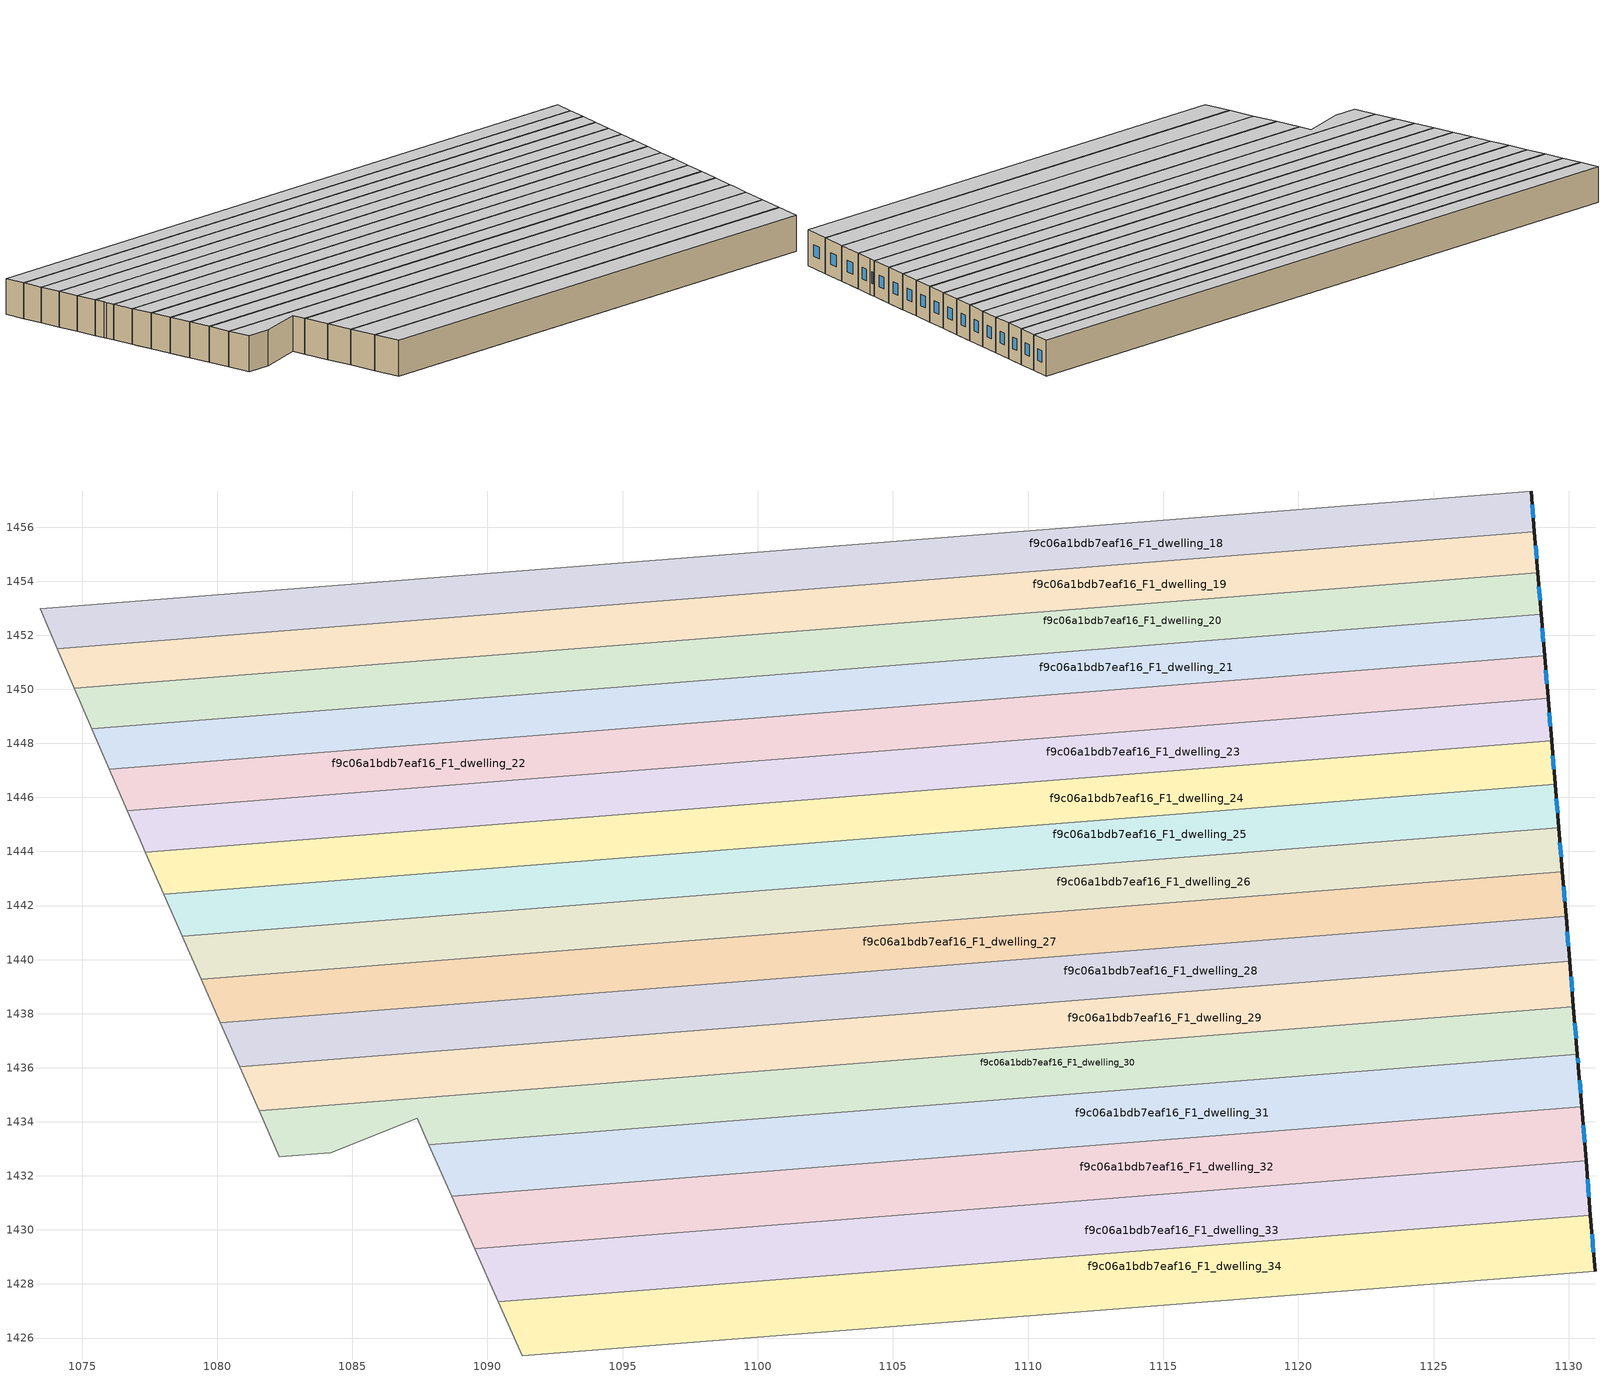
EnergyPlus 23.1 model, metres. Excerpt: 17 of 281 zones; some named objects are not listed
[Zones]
f9c06a1bdb7eaf16_F1_dwelling_18
 floor to f9c06a1bdb7eaf16_F0_dwelling_44 (EU_floor_Construction): 1128.61,1457.33 1128.73,1455.83 1098.66,1453.45 1098.55,1454.96 z3
 floor to f9c06a1bdb7eaf16_F0_dwelling_8 (EU_floor_Construction): 1098.54,1454.96 1098.59,1454.4 1073.68,1452.43 1073.44,1452.97 z3
 floor to f9c06a1bdb7eaf16_F0_dwelling_9 (EU_floor_Construction): 1098.59,1454.4 1098.66,1453.45 1074.08,1451.51 1073.68,1452.43 z3
 wall outside (EU_wall_Construction): 1128.73,1455.83 1128.61,1457.33 z3:6
 wall to f9c06a1bdb7eaf16_F1_dwelling_19 (EU_wall_Construction): 1074.08,1451.51 1128.73,1455.83 z3:6
 wall adiabatic (EU_wall_Construction): 1073.44,1452.97 1074.08,1451.51 z3:6
 wall to f9c06a1bdb7eaf16_F1_dwelling_17 (EU_wall_Construction): 1128.61,1457.33 1073.44,1452.97 z3:6
 window (EU_Window_Construction): 1128.69,1456.34 1128.65,1456.82 z4.02:4.98
 ceiling to f9c06a1bdb7eaf16_F2_dwelling_18 (EU_floor_Construction): 1128.73,1455.83 1128.61,1457.33 1073.44,1452.97 1074.08,1451.51 z6
f9c06a1bdb7eaf16_F1_dwelling_19
 floor to f9c06a1bdb7eaf16_F0_dwelling_45 (EU_floor_Construction): 1128.73,1455.82 1128.86,1454.31 1098.78,1451.93 1098.67,1453.44 z3
 floor to f9c06a1bdb7eaf16_F0_dwelling_9 (EU_floor_Construction): 1098.66,1453.45 1098.78,1451.93 1074.72,1450.03 1074.08,1451.51 z3
 floor to f9c06a1bdb7eaf16_F0_dwelling_44 (EU_floor_Construction): 1128.73,1455.83 1128.73,1455.82 1098.67,1453.44 1098.66,1453.45 z3
 wall outside (EU_wall_Construction): 1128.86,1454.31 1128.73,1455.83 z3:6
 wall to f9c06a1bdb7eaf16_F1_dwelling_20 (EU_wall_Construction): 1074.72,1450.03 1128.86,1454.31 z3:6
 wall adiabatic (EU_wall_Construction): 1074.08,1451.51 1074.72,1450.03 z3:6
 window (EU_Window_Construction): 1128.81,1454.83 1128.77,1455.32 z4.02:4.98
 ceiling to f9c06a1bdb7eaf16_F2_dwelling_19 (EU_floor_Construction): 1128.86,1454.31 1128.73,1455.83 1074.08,1451.51 1074.72,1450.03 z6
f9c06a1bdb7eaf16_F1_dwelling_20
 floor to f9c06a1bdb7eaf16_F0_dwelling_10 (EU_floor_Construction): 1098.86,1451 1098.9,1450.4 1075.36,1448.54 1075.11,1449.13 z3
 floor to f9c06a1bdb7eaf16_F0_dwelling_45 (EU_floor_Construction): 1128.86,1454.31 1128.95,1453.15 1098.88,1450.77 1098.78,1451.93 z3
 floor to f9c06a1bdb7eaf16_F0_dwelling_9 (EU_floor_Construction): 1098.78,1451.93 1098.86,1451 1075.11,1449.13 1074.72,1450.03 z3
 floor adiabatic (EU_floor_Construction): 1128.95,1453.15 1128.98,1452.78 1098.9,1450.4 1098.78,1451.93 1098.88,1450.77 z3
 wall outside (EU_wall_Construction): 1128.98,1452.78 1128.86,1454.31 z3:6
 wall to f9c06a1bdb7eaf16_F1_dwelling_21 (EU_wall_Construction): 1075.36,1448.54 1128.98,1452.78 z3:6
 wall adiabatic (EU_wall_Construction): 1074.72,1450.03 1075.36,1448.54 z3:6
 window (EU_Window_Construction): 1128.94,1453.3 1128.9,1453.79 z4.02:4.98
 ceiling to f9c06a1bdb7eaf16_F2_dwelling_20 (EU_floor_Construction): 1128.98,1452.78 1128.86,1454.31 1074.72,1450.03 1075.36,1448.54 z6
f9c06a1bdb7eaf16_F1_dwelling_21
 floor to f9c06a1bdb7eaf16_F0_dwelling_10 (EU_floor_Construction): 1098.9,1450.4 1099.03,1448.85 1076.02,1447.04 1075.36,1448.54 z3
 floor adiabatic (EU_floor_Construction): 1128.98,1452.78 1129.11,1451.23 1099.03,1448.85 1098.9,1450.4 z3
 wall outside (EU_wall_Construction): 1129.11,1451.23 1128.98,1452.78 z3:6
 wall to f9c06a1bdb7eaf16_F1_dwelling_22 (EU_wall_Construction): 1076.02,1447.04 1129.11,1451.23 z3:6
 wall adiabatic (EU_wall_Construction): 1075.36,1448.54 1076.02,1447.04 z3:6
 window (EU_Window_Construction): 1129.07,1451.76 1129.03,1452.25 z4.02:4.98
 ceiling to f9c06a1bdb7eaf16_F2_dwelling_21 (EU_floor_Construction): 1129.11,1451.23 1128.98,1452.78 1075.36,1448.54 1076.02,1447.04 z6
f9c06a1bdb7eaf16_F1_dwelling_22
 floor to f9c06a1bdb7eaf16_F0_dwelling_47 (EU_floor_Construction): 1129.17,1450.48 1129.24,1449.67 1099.15,1447.29 1099.09,1448.1 z3
 floor to f9c06a1bdb7eaf16_F0_dwelling_10 (EU_floor_Construction): 1099.03,1448.85 1099.14,1447.43 1076.62,1445.65 1076.02,1447.04 z3
 floor to f9c06a1bdb7eaf16_F0_dwelling_11 (EU_floor_Construction): 1099.14,1447.43 1099.15,1447.29 1076.68,1445.51 1076.62,1445.65 z3
 floor to f9c06a1bdb7eaf16_F0_dwelling_46 (EU_floor_Construction): 1129.11,1451.23 1129.17,1450.48 1099.09,1448.1 1099.03,1448.85 z3
 wall outside (EU_wall_Construction): 1129.24,1449.67 1129.11,1451.23 z3:6
 wall to f9c06a1bdb7eaf16_F1_dwelling_23 (EU_wall_Construction): 1076.68,1445.51 1129.24,1449.67 z3:6
 wall adiabatic (EU_wall_Construction): 1076.02,1447.04 1076.68,1445.51 z3:6
 window (EU_Window_Construction): 1129.19,1450.2 1129.15,1450.7 z4.02:4.98
 ceiling to f9c06a1bdb7eaf16_F2_dwelling_22 (EU_floor_Construction): 1129.24,1449.67 1129.11,1451.23 1076.02,1447.04 1076.68,1445.51 z6
f9c06a1bdb7eaf16_F1_dwelling_23
 floor to f9c06a1bdb7eaf16_F0_dwelling_11 (EU_floor_Construction): 1099.15,1447.29 1099.28,1445.71 1077.34,1443.98 1077.01,1444.75 1076.68,1445.51 z3
 floor to f9c06a1bdb7eaf16_F0_dwelling_47 (EU_floor_Construction): 1129.24,1449.67 1129.37,1448.09 1099.28,1445.71 1099.15,1447.29 z3
 wall outside (EU_wall_Construction): 1129.37,1448.09 1129.24,1449.67 z3:6
 wall to f9c06a1bdb7eaf16_F1_dwelling_24 (EU_wall_Construction): 1077.34,1443.98 1129.37,1448.09 z3:6
 wall adiabatic (EU_wall_Construction): 1076.68,1445.51 1077.01,1444.75 1077.1,1444.54 1077.34,1443.98 z3:6
 window (EU_Window_Construction): 1129.32,1448.63 1129.28,1449.13 z4.02:4.98
 ceiling to f9c06a1bdb7eaf16_F2_dwelling_23 (EU_floor_Construction): 1129.37,1448.09 1129.24,1449.67 1076.68,1445.51 1077.01,1444.75 1077.1,1444.54 1077.34,1443.98 z6
f9c06a1bdb7eaf16_F1_dwelling_24
 floor to f9c06a1bdb7eaf16_F0_dwelling_48 (EU_floor_Construction): 1129.39,1447.81 1129.5,1446.5 1099.4,1444.12 1099.3,1445.43 z3
 floor to f9c06a1bdb7eaf16_F0_dwelling_11 (EU_floor_Construction): 1099.28,1445.71 1099.4,1444.12 1078.03,1442.43 1077.34,1443.98 z3
 floor to f9c06a1bdb7eaf16_F0_dwelling_47 (EU_floor_Construction): 1129.37,1448.09 1129.39,1447.81 1099.3,1445.43 1099.28,1445.71 z3
 wall outside (EU_wall_Construction): 1129.5,1446.5 1129.37,1448.09 z3:6
 wall to f9c06a1bdb7eaf16_F1_dwelling_25 (EU_wall_Construction): 1078.03,1442.42 1129.5,1446.5 z3:6
 wall adiabatic (EU_wall_Construction): 1077.34,1443.98 1078.03,1442.42 z3:6
 window (EU_Window_Construction): 1129.45,1447.04 1129.41,1447.55 z4.02:4.98
 ceiling to f9c06a1bdb7eaf16_F2_dwelling_24 (EU_floor_Construction): 1129.5,1446.5 1129.37,1448.09 1077.34,1443.98 1078.03,1442.42 z6
f9c06a1bdb7eaf16_F1_dwelling_25
 floor to f9c06a1bdb7eaf16_F0_dwelling_12 (EU_floor_Construction): 1099.44,1443.66 1099.53,1442.5 1078.71,1440.86 1078.22,1441.98 z3
 floor to f9c06a1bdb7eaf16_F0_dwelling_48 (EU_floor_Construction): 1129.5,1446.5 1129.61,1445.14 1099.51,1442.76 1099.4,1444.12 z3
 floor to f9c06a1bdb7eaf16_F0_dwelling_11 (EU_floor_Construction): 1099.4,1444.12 1099.44,1443.66 1078.22,1441.98 1078.03,1442.43 z3
 floor to f9c06a1bdb7eaf16_F0_dwelling_49 (EU_floor_Construction): 1129.61,1445.14 1129.63,1444.88 1099.53,1442.5 1099.51,1442.76 z3
 wall outside (EU_wall_Construction): 1129.63,1444.88 1129.5,1446.5 z3:6
 wall to f9c06a1bdb7eaf16_F1_dwelling_26 (EU_wall_Construction): 1078.71,1440.86 1129.63,1444.88 z3:6
 wall adiabatic (EU_wall_Construction): 1078.03,1442.42 1078.71,1440.86 z3:6
 window (EU_Window_Construction): 1129.59,1445.43 1129.54,1445.95 z4.02:4.98
 ceiling to f9c06a1bdb7eaf16_F2_dwelling_25 (EU_floor_Construction): 1129.63,1444.88 1129.5,1446.5 1078.03,1442.42 1078.71,1440.86 z6
f9c06a1bdb7eaf16_F1_dwelling_26
 floor to f9c06a1bdb7eaf16_F0_dwelling_12 (EU_floor_Construction): 1099.53,1442.5 1099.66,1440.87 1079.41,1439.27 1078.71,1440.86 z3
 floor to f9c06a1bdb7eaf16_F0_dwelling_49 (EU_floor_Construction): 1129.63,1444.88 1129.77,1443.25 1099.66,1440.87 1099.53,1442.5 z3
 wall outside (EU_wall_Construction): 1129.77,1443.25 1129.63,1444.88 z3:6
 wall to f9c06a1bdb7eaf16_F1_dwelling_27 (EU_wall_Construction): 1079.41,1439.27 1129.77,1443.25 z3:6
 wall adiabatic (EU_wall_Construction): 1078.71,1440.86 1079.41,1439.27 z3:6
 window (EU_Window_Construction): 1129.72,1443.81 1129.68,1444.33 z4.02:4.98
 ceiling to f9c06a1bdb7eaf16_F2_dwelling_26 (EU_floor_Construction): 1129.77,1443.25 1129.63,1444.88 1078.71,1440.86 1079.41,1439.27 z6
f9c06a1bdb7eaf16_F1_dwelling_27
 floor to f9c06a1bdb7eaf16_F0_dwelling_13 (EU_floor_Construction): 1099.76,1439.63 1099.79,1439.22 1080.12,1437.67 1079.94,1438.07 z3
 floor adiabatic (EU_floor_Construction): 1129.77,1443.25 1129.9,1441.6 1099.79,1439.22 1099.76,1439.63 1079.94,1438.07 1079.41,1439.27 z3
 wall outside (EU_wall_Construction): 1129.9,1441.6 1129.77,1443.25 z3:6
 wall to f9c06a1bdb7eaf16_F1_dwelling_28 (EU_wall_Construction): 1080.11,1437.67 1129.9,1441.6 z3:6
 wall adiabatic (EU_wall_Construction): 1079.41,1439.27 1080.11,1437.67 z3:6
 window (EU_Window_Construction): 1129.85,1442.17 1129.81,1442.69 z4.02:4.98
 ceiling to f9c06a1bdb7eaf16_F2_dwelling_27 (EU_floor_Construction): 1129.9,1441.6 1129.77,1443.25 1079.41,1439.27 1080.11,1437.67 z6
f9c06a1bdb7eaf16_F1_dwelling_28
 floor to f9c06a1bdb7eaf16_F0_dwelling_13 (EU_floor_Construction): 1099.79,1439.22 1099.92,1437.55 1080.83,1436.04 1080.12,1437.67 z3
 floor to f9c06a1bdb7eaf16_F0_dwelling_50 (EU_floor_Construction): 1129.9,1441.6 1130.04,1439.94 1099.92,1437.55 1099.79,1439.22 z3
 wall outside (EU_wall_Construction): 1130.04,1439.94 1129.9,1441.6 z3:6
 wall to f9c06a1bdb7eaf16_F1_dwelling_29 (EU_wall_Construction): 1080.83,1436.04 1130.04,1439.94 z3:6
 wall adiabatic (EU_wall_Construction): 1080.11,1437.67 1080.83,1436.04 z3:6
 window (EU_Window_Construction): 1129.99,1440.5 1129.95,1441.04 z4.02:4.98
 ceiling to f9c06a1bdb7eaf16_F2_dwelling_28 (EU_floor_Construction): 1130.04,1439.94 1129.9,1441.6 1080.11,1437.67 1080.83,1436.04 z6
f9c06a1bdb7eaf16_F1_dwelling_29
 floor to f9c06a1bdb7eaf16_F0_dwelling_51 (EU_floor_Construction): 1130.05,1439.81 1130.18,1438.25 1100.05,1435.87 1099.93,1437.43 z3
 floor to f9c06a1bdb7eaf16_F0_dwelling_50 (EU_floor_Construction): 1130.04,1439.94 1130.05,1439.81 1099.93,1437.43 1099.92,1437.55 z3
 floor to f9c06a1bdb7eaf16_F0_dwelling_13 (EU_floor_Construction): 1099.92,1437.55 1100.05,1435.87 1081.55,1434.4 1080.83,1436.04 z3
 wall outside (EU_wall_Construction): 1130.18,1438.25 1130.04,1439.94 z3:6
 wall to f9c06a1bdb7eaf16_F1_dwelling_30 (EU_wall_Construction): 1081.55,1434.4 1130.18,1438.25 z3:6
 wall adiabatic (EU_wall_Construction): 1080.83,1436.04 1081.55,1434.4 z3:6
 window (EU_Window_Construction): 1130.13,1438.82 1130.09,1439.36 z4.02:4.98
 ceiling to f9c06a1bdb7eaf16_F2_dwelling_29 (EU_floor_Construction): 1130.18,1438.25 1130.04,1439.94 1080.83,1436.04 1081.55,1434.4 z6
f9c06a1bdb7eaf16_F1_dwelling_30
 floor to f9c06a1bdb7eaf16_F0_dwelling_52 (EU_floor_Construction): 1130.27,1437.15 1130.32,1436.5 1100.19,1434.12 1100.14,1434.76 z3
 floor to f9c06a1bdb7eaf16_F0_dwelling_51 (EU_floor_Construction): 1130.18,1438.25 1130.27,1437.15 1100.14,1434.76 1100.19,1434.12 1100.05,1435.87 z3
 floor to f9c06a1bdb7eaf16_F0_dwelling_14 (EU_floor_Construction): 1100.1,1435.3 1100.19,1434.12 1087.83,1433.14 1087.4,1434.13 1084.2,1432.86 1082.29,1432.7 1081.79,1433.85 z3
 floor to f9c06a1bdb7eaf16_F0_dwelling_13 (EU_floor_Construction): 1100.05,1435.87 1100.1,1435.3 1081.79,1433.85 1081.55,1434.4 z3
 wall outside (EU_wall_Construction): 1130.32,1436.5 1130.18,1438.25 z3:6
 wall adiabatic (EU_wall_Construction): 1081.55,1434.4 1082.29,1432.7 1084.2,1432.86 1087.4,1434.13 1087.83,1433.14 z3:6
 wall to f9c06a1bdb7eaf16_F1_dwelling_31 (EU_wall_Construction): 1087.83,1433.14 1130.32,1436.5 z3:6
 window (EU_Window_Construction): 1130.27,1437.1 1130.23,1437.65 z4.02:4.98
 ceiling to f9c06a1bdb7eaf16_F2_dwelling_30 (EU_floor_Construction): 1130.32,1436.5 1130.18,1438.25 1081.55,1434.4 1082.29,1432.7 1084.2,1432.86 1087.4,1434.13 1087.83,1433.14 z6
f9c06a1bdb7eaf16_F1_dwelling_31
 floor to f9c06a1bdb7eaf16_F0_dwelling_14 (EU_floor_Construction): 1100.19,1434.12 1100.35,1432.17 1088.67,1431.25 1087.83,1433.14 z3
 floor to f9c06a1bdb7eaf16_F0_dwelling_52 (EU_floor_Construction): 1130.32,1436.5 1130.48,1434.55 1100.35,1432.17 1100.19,1434.12 z3
 wall outside (EU_wall_Construction): 1130.48,1434.55 1130.36,1436.03 1130.32,1436.5 z3:6
 wall to f9c06a1bdb7eaf16_F1_dwelling_32 (EU_wall_Construction): 1088.67,1431.25 1130.48,1434.55 z3:6
 wall adiabatic (EU_wall_Construction): 1087.83,1433.14 1088.67,1431.25 z3:6
 window (EU_Window_Construction): 1130.44,1435.06 1130.4,1435.53 / 1130.35,1436.19 1130.33,1436.34 z4.02:4.98
 ceiling to f9c06a1bdb7eaf16_F2_dwelling_31 (EU_floor_Construction): 1130.48,1434.55 1130.36,1436.03 1130.32,1436.5 1087.83,1433.14 1088.67,1431.25 z6
f9c06a1bdb7eaf16_F1_dwelling_32
 floor to f9c06a1bdb7eaf16_F0_dwelling_53 (EU_floor_Construction): 1130.48,1434.48 1130.64,1432.56 1100.5,1430.18 1100.35,1432.1 z3
 floor to f9c06a1bdb7eaf16_F0_dwelling_14 (EU_floor_Construction): 1100.35,1432.17 1100.35,1432.1 1100.5,1430.18 1089.53,1429.31 1088.67,1431.25 z3
 floor to f9c06a1bdb7eaf16_F0_dwelling_52 (EU_floor_Construction): 1130.48,1434.55 1130.48,1434.48 1100.35,1432.1 1100.35,1432.17 z3
 wall outside (EU_wall_Construction): 1130.64,1432.56 1130.48,1434.55 z3:6
 wall to f9c06a1bdb7eaf16_F1_dwelling_33 (EU_wall_Construction): 1089.53,1429.31 1130.64,1432.56 z3:6
 wall adiabatic (EU_wall_Construction): 1088.67,1431.25 1089.53,1429.31 z3:6
 window (EU_Window_Construction): 1130.59,1433.24 1130.53,1433.88 z4.02:4.98
 ceiling to f9c06a1bdb7eaf16_F2_dwelling_32 (EU_floor_Construction): 1130.64,1432.56 1130.48,1434.55 1088.67,1431.25 1089.53,1429.31 z6
f9c06a1bdb7eaf16_F1_dwelling_33
 floor to f9c06a1bdb7eaf16_F0_dwelling_53 (EU_floor_Construction): 1130.64,1432.56 1130.7,1431.82 1100.56,1429.44 1100.5,1430.18 z3
 floor to f9c06a1bdb7eaf16_F0_dwelling_54 (EU_floor_Construction): 1130.7,1431.82 1130.81,1430.54 1100.66,1428.15 1100.56,1429.44 z3
 floor to f9c06a1bdb7eaf16_F0_dwelling_15 (EU_floor_Construction): 1100.63,1428.63 1100.66,1428.15 1090.4,1427.34 1090.2,1427.81 z3
 floor to f9c06a1bdb7eaf16_F0_dwelling_14 (EU_floor_Construction): 1100.5,1430.18 1100.63,1428.63 1090.2,1427.81 1089.53,1429.31 z3
 wall outside (EU_wall_Construction): 1130.81,1430.54 1130.64,1432.56 z3:6
 wall to f9c06a1bdb7eaf16_F1_dwelling_34 (EU_wall_Construction): 1090.4,1427.34 1130.81,1430.54 z3:6
 wall adiabatic (EU_wall_Construction): 1089.53,1429.31 1090.4,1427.34 z3:6
 window (EU_Window_Construction): 1130.75,1431.23 1130.7,1431.87 z4.02:4.98
 ceiling to f9c06a1bdb7eaf16_F2_dwelling_33 (EU_floor_Construction): 1130.81,1430.54 1130.64,1432.56 1089.53,1429.31 1090.4,1427.34 z6
f9c06a1bdb7eaf16_F1_dwelling_34
 floor to f9c06a1bdb7eaf16_F0_dwelling_15 (EU_floor_Construction): 1100.66,1428.15 1100.83,1426.09 1091.29,1425.34 1090.4,1427.34 z3
 floor to f9c06a1bdb7eaf16_F0_dwelling_54 (EU_floor_Construction): 1130.81,1430.54 1130.92,1429.16 1100.77,1426.77 1100.66,1428.15 z3
 floor to f9c06a1bdb7eaf16_F0_dwelling_55 (EU_floor_Construction): 1130.92,1429.16 1130.97,1428.47 1100.83,1426.09 1100.77,1426.77 z3
 wall outside (EU_wall_Construction): 1130.97,1428.47 1130.81,1430.54 z3:6
 wall to f9c06a1bdb7eaf16_F1_dwelling_35 (EU_wall_Construction): 1091.29,1425.34 1130.97,1428.47 z3:6
 wall adiabatic (EU_wall_Construction): 1090.4,1427.34 1091.29,1425.34 z3:6
 window (EU_Window_Construction): 1130.92,1429.18 1130.86,1429.84 z4.02:4.98
 ceiling to f9c06a1bdb7eaf16_F2_dwelling_34 (EU_floor_Construction): 1130.97,1428.47 1130.81,1430.54 1090.4,1427.34 1091.29,1425.34 z6
[Building]
EU S2 Campaign: North Axis=0; Terrain=City; Solar Distribution=FullExterior
[Site:Location]
Vienna: Latitude=48; Longitude=16.5; Time Zone=1; Elevation=183
[SizingPeriod:WeatherFileDays]
AnnualSizingPeriod: Begin Month=1; Begin Day of Month=1; End Month=12; End Day of Month=31; Day of Week for Start Day=Monday; Use Weather File Daylight Saving Period=No; Use Weather File Rain and Snow Indicators=No
[MATERIAL]
EU_InternalMass_Material: Roughness=MediumRough; Thickness=0.1; Conductivity=1; Density=1800; Specific Heat=900; Thermal Absorptance=0.9; Solar Absorptance=0.7; Visible Absorptance=0.7
[MATERIAL:NOMASS] Roughness=MediumRough; Thermal Absorptance=0.9; Solar Absorptance=0.7; Visible Absorptance=0.7
Name | Thermal Resistance
EU_wall_NoMass | 0.942466
EU_floor_NoMass | 0.66527
[WINDOWMATERIAL:SIMPLEGLAZINGSYSTEM]
EU_Window_SimpleGlazing: UFactor=2.03367; Solar Heat Gain Coefficient=0.65; Visible Transmittance=0.65
[CONSTRUCTION]
EU_wall_Construction: EU_wall_NoMass
EU_floor_Construction: EU_floor_NoMass
EU_Window_Construction: EU_Window_SimpleGlazing
EU_InternalMass_Construction: EU_InternalMass_Material
[ZONE] Type=1; Multiplier=1; Ceiling Height=autocalculate; Floor Area=autocalculate; Part of Total Floor Area=Yes
Name | Volume
f9c06a1bdb7eaf16_F1_dwelling_18 | 249.301
f9c06a1bdb7eaf16_F1_dwelling_19 | 249.386
f9c06a1bdb7eaf16_F1_dwelling_20 | 249.234
f9c06a1bdb7eaf16_F1_dwelling_21 | 249.272
f9c06a1bdb7eaf16_F1_dwelling_22 | 249.322
f9c06a1bdb7eaf16_F1_dwelling_23 | 249.299
f9c06a1bdb7eaf16_F1_dwelling_24 | 249.42
f9c06a1bdb7eaf16_F1_dwelling_25 | 249.261
f9c06a1bdb7eaf16_F1_dwelling_26 | 249.248
f9c06a1bdb7eaf16_F1_dwelling_27; f9c06a1bdb7eaf16_F1_dwelling_33 | 249.305
f9c06a1bdb7eaf16_F1_dwelling_28 | 249.263
f9c06a1bdb7eaf16_F1_dwelling_29 | 249.415
f9c06a1bdb7eaf16_F1_dwelling_30 | 249.188
f9c06a1bdb7eaf16_F1_dwelling_31 | 247.744
f9c06a1bdb7eaf16_F1_dwelling_32 | 249.347
f9c06a1bdb7eaf16_F1_dwelling_34 | 249.296
[INTERNALMASS] Construction=EU_InternalMass_Construction
Name | Zone or ZoneList | Surface Area
f9c06a1bdb7eaf16_F1_dwelling_18_EU_InternalMass | f9c06a1bdb7eaf16_F1_dwelling_18 | 83.1003
f9c06a1bdb7eaf16_F1_dwelling_19_EU_InternalMass | f9c06a1bdb7eaf16_F1_dwelling_19 | 83.1285
f9c06a1bdb7eaf16_F1_dwelling_20_EU_InternalMass | f9c06a1bdb7eaf16_F1_dwelling_20 | 83.0783
f9c06a1bdb7eaf16_F1_dwelling_21_EU_InternalMass | f9c06a1bdb7eaf16_F1_dwelling_21 | 83.0907
f9c06a1bdb7eaf16_F1_dwelling_22_EU_InternalMass | f9c06a1bdb7eaf16_F1_dwelling_22 | 83.1069
f9c06a1bdb7eaf16_F1_dwelling_23_EU_InternalMass | f9c06a1bdb7eaf16_F1_dwelling_23 | 83.0997
f9c06a1bdb7eaf16_F1_dwelling_24_EU_InternalMass | f9c06a1bdb7eaf16_F1_dwelling_24 | 83.14
f9c06a1bdb7eaf16_F1_dwelling_25_EU_InternalMass | f9c06a1bdb7eaf16_F1_dwelling_25 | 83.0868
f9c06a1bdb7eaf16_F1_dwelling_26_EU_InternalMass | f9c06a1bdb7eaf16_F1_dwelling_26 | 83.0827
f9c06a1bdb7eaf16_F1_dwelling_27_EU_InternalMass | f9c06a1bdb7eaf16_F1_dwelling_27 | 83.1018
f9c06a1bdb7eaf16_F1_dwelling_28_EU_InternalMass | f9c06a1bdb7eaf16_F1_dwelling_28 | 83.0877
f9c06a1bdb7eaf16_F1_dwelling_29_EU_InternalMass | f9c06a1bdb7eaf16_F1_dwelling_29 | 83.138
f9c06a1bdb7eaf16_F1_dwelling_30_EU_InternalMass | f9c06a1bdb7eaf16_F1_dwelling_30 | 83.0623
f9c06a1bdb7eaf16_F1_dwelling_31_EU_InternalMass | f9c06a1bdb7eaf16_F1_dwelling_31 | 82.5815
f9c06a1bdb7eaf16_F1_dwelling_32_EU_InternalMass | f9c06a1bdb7eaf16_F1_dwelling_32 | 83.1156
f9c06a1bdb7eaf16_F1_dwelling_33_EU_InternalMass | f9c06a1bdb7eaf16_F1_dwelling_33 | 83.102
f9c06a1bdb7eaf16_F1_dwelling_34_EU_InternalMass | f9c06a1bdb7eaf16_F1_dwelling_34 | 83.0988
[OTHEREQUIPMENT] Fuel Type=Electricity; Design Level Calculation Method=Watts/Area; Power per Zone Floor Area=1; Fraction Latent=0; Fraction Radiant=0; Fraction Lost=0; Carbon Dioxide Generation Rate=0; EndUse Subcategory=EU_Step8_InternalGains
Name | Zone or ZoneList or Space or SpaceList | Schedule
EU_Step8_InternalGain_f9c06a1bdb7eaf16_F1_dwelling_18_f000 | f9c06a1bdb7eaf16_F1_dwelling_18 | EU_Step8_GainSchedule_f9c06a1bdb7eaf16_F1_dwelling_18_f000
EU_Step8_InternalGain_f9c06a1bdb7eaf16_F1_dwelling_19_f000 | f9c06a1bdb7eaf16_F1_dwelling_19 | EU_Step8_GainSchedule_f9c06a1bdb7eaf16_F1_dwelling_19_f000
EU_Step8_InternalGain_f9c06a1bdb7eaf16_F1_dwelling_20_f000 | f9c06a1bdb7eaf16_F1_dwelling_20 | EU_Step8_GainSchedule_f9c06a1bdb7eaf16_F1_dwelling_20_f000
EU_Step8_InternalGain_f9c06a1bdb7eaf16_F1_dwelling_21_f000 | f9c06a1bdb7eaf16_F1_dwelling_21 | EU_Step8_GainSchedule_f9c06a1bdb7eaf16_F1_dwelling_21_f000
EU_Step8_InternalGain_f9c06a1bdb7eaf16_F1_dwelling_22_f000 | f9c06a1bdb7eaf16_F1_dwelling_22 | EU_Step8_GainSchedule_f9c06a1bdb7eaf16_F1_dwelling_22_f000
EU_Step8_InternalGain_f9c06a1bdb7eaf16_F1_dwelling_23_f000 | f9c06a1bdb7eaf16_F1_dwelling_23 | EU_Step8_GainSchedule_f9c06a1bdb7eaf16_F1_dwelling_23_f000
EU_Step8_InternalGain_f9c06a1bdb7eaf16_F1_dwelling_24_f000 | f9c06a1bdb7eaf16_F1_dwelling_24 | EU_Step8_GainSchedule_f9c06a1bdb7eaf16_F1_dwelling_24_f000
EU_Step8_InternalGain_f9c06a1bdb7eaf16_F1_dwelling_25_f000 | f9c06a1bdb7eaf16_F1_dwelling_25 | EU_Step8_GainSchedule_f9c06a1bdb7eaf16_F1_dwelling_25_f000
EU_Step8_InternalGain_f9c06a1bdb7eaf16_F1_dwelling_26_f000 | f9c06a1bdb7eaf16_F1_dwelling_26 | EU_Step8_GainSchedule_f9c06a1bdb7eaf16_F1_dwelling_26_f000
EU_Step8_InternalGain_f9c06a1bdb7eaf16_F1_dwelling_27_f000 | f9c06a1bdb7eaf16_F1_dwelling_27 | EU_Step8_GainSchedule_f9c06a1bdb7eaf16_F1_dwelling_27_f000
EU_Step8_InternalGain_f9c06a1bdb7eaf16_F1_dwelling_28_f000 | f9c06a1bdb7eaf16_F1_dwelling_28 | EU_Step8_GainSchedule_f9c06a1bdb7eaf16_F1_dwelling_28_f000
EU_Step8_InternalGain_f9c06a1bdb7eaf16_F1_dwelling_29_f000 | f9c06a1bdb7eaf16_F1_dwelling_29 | EU_Step8_GainSchedule_f9c06a1bdb7eaf16_F1_dwelling_29_f000
EU_Step8_InternalGain_f9c06a1bdb7eaf16_F1_dwelling_30_f000 | f9c06a1bdb7eaf16_F1_dwelling_30 | EU_Step8_GainSchedule_f9c06a1bdb7eaf16_F1_dwelling_30_f000
EU_Step8_InternalGain_f9c06a1bdb7eaf16_F1_dwelling_31_f000 | f9c06a1bdb7eaf16_F1_dwelling_31 | EU_Step8_GainSchedule_f9c06a1bdb7eaf16_F1_dwelling_31_f000
EU_Step8_InternalGain_f9c06a1bdb7eaf16_F1_dwelling_32_f000 | f9c06a1bdb7eaf16_F1_dwelling_32 | EU_Step8_GainSchedule_f9c06a1bdb7eaf16_F1_dwelling_32_f000
EU_Step8_InternalGain_f9c06a1bdb7eaf16_F1_dwelling_33_f000 | f9c06a1bdb7eaf16_F1_dwelling_33 | EU_Step8_GainSchedule_f9c06a1bdb7eaf16_F1_dwelling_33_f000
EU_Step8_InternalGain_f9c06a1bdb7eaf16_F1_dwelling_34_f000 | f9c06a1bdb7eaf16_F1_dwelling_34 | EU_Step8_GainSchedule_f9c06a1bdb7eaf16_F1_dwelling_34_f000
[ZONEVENTILATION:DESIGNFLOWRATE] Schedule=EU_AlwaysOn; Design Flow Rate Calculation Method=AirChanges/Hour; Air Changes per Hour=0.530523; Ventilation Type=Natural; Fan Pressure Rise=0; Fan Total Efficiency=1; Constant Term Coefficient=1; Temperature Term Coefficient=0; Velocity Term Coefficient=0; Velocity Squared Term Coefficient=0; Minimum Indoor Temperature=-100; Maximum Indoor Temperature=100; Delta Temperature=-100; Minimum Outdoor Temperature=-100; Maximum Outdoor Temperature=100; Maximum Wind Speed=40
Name | Zone or ZoneList or Space or SpaceList
EU_ConstantAir_f9c06a1bdb7eaf16_F1_dwelling_18 | f9c06a1bdb7eaf16_F1_dwelling_18
EU_ConstantAir_f9c06a1bdb7eaf16_F1_dwelling_19 | f9c06a1bdb7eaf16_F1_dwelling_19
EU_ConstantAir_f9c06a1bdb7eaf16_F1_dwelling_20 | f9c06a1bdb7eaf16_F1_dwelling_20
EU_ConstantAir_f9c06a1bdb7eaf16_F1_dwelling_21 | f9c06a1bdb7eaf16_F1_dwelling_21
EU_ConstantAir_f9c06a1bdb7eaf16_F1_dwelling_22 | f9c06a1bdb7eaf16_F1_dwelling_22
EU_ConstantAir_f9c06a1bdb7eaf16_F1_dwelling_23 | f9c06a1bdb7eaf16_F1_dwelling_23
EU_ConstantAir_f9c06a1bdb7eaf16_F1_dwelling_24 | f9c06a1bdb7eaf16_F1_dwelling_24
EU_ConstantAir_f9c06a1bdb7eaf16_F1_dwelling_25 | f9c06a1bdb7eaf16_F1_dwelling_25
EU_ConstantAir_f9c06a1bdb7eaf16_F1_dwelling_26 | f9c06a1bdb7eaf16_F1_dwelling_26
EU_ConstantAir_f9c06a1bdb7eaf16_F1_dwelling_27 | f9c06a1bdb7eaf16_F1_dwelling_27
EU_ConstantAir_f9c06a1bdb7eaf16_F1_dwelling_28 | f9c06a1bdb7eaf16_F1_dwelling_28
EU_ConstantAir_f9c06a1bdb7eaf16_F1_dwelling_29 | f9c06a1bdb7eaf16_F1_dwelling_29
EU_ConstantAir_f9c06a1bdb7eaf16_F1_dwelling_30 | f9c06a1bdb7eaf16_F1_dwelling_30
EU_ConstantAir_f9c06a1bdb7eaf16_F1_dwelling_31 | f9c06a1bdb7eaf16_F1_dwelling_31
EU_ConstantAir_f9c06a1bdb7eaf16_F1_dwelling_32 | f9c06a1bdb7eaf16_F1_dwelling_32
EU_ConstantAir_f9c06a1bdb7eaf16_F1_dwelling_33 | f9c06a1bdb7eaf16_F1_dwelling_33
EU_ConstantAir_f9c06a1bdb7eaf16_F1_dwelling_34 | f9c06a1bdb7eaf16_F1_dwelling_34
[HVACTEMPLATE:ZONE:IDEALLOADSAIRSYSTEM] System Availability Schedule=EU_AlwaysOn; Maximum Heating Supply Air Temperature=50; Minimum Cooling Supply Air Temperature=13; Maximum Heating Supply Air Humidity Ratio=0.0156; Minimum Cooling Supply Air Humidity Ratio=0.0077; Heating Limit=NoLimit; Cooling Limit=NoLimit; Heating Availability Schedule=EU_AlwaysOn; Cooling Availability Schedule=EU_CoolingOff; Dehumidification Control Type=ConstantSensibleHeatRatio; Cooling Sensible Heat Ratio=0.7; Dehumidification Setpoint=60; Humidification Control Type=None; Humidification Setpoint=30; Outdoor Air Method=None; Outdoor Air Flow Rate per Person=0.00944; Outdoor Air Flow Rate per Zone Floor Area=0; Outdoor Air Flow Rate per Zone=0; Demand Controlled Ventilation Type=None; Outdoor Air Economizer Type=NoEconomizer; Heat Recovery Type=None; Sensible Heat Recovery Effectiveness=0.7; Latent Heat Recovery Effectiveness=0.65
Name | Template Thermostat
f9c06a1bdb7eaf16_F1_dwelling_18 | EU_HeatOnly_f9c06a1bdb7eaf16_F1_dwelling_18
f9c06a1bdb7eaf16_F1_dwelling_19 | EU_HeatOnly_f9c06a1bdb7eaf16_F1_dwelling_19
f9c06a1bdb7eaf16_F1_dwelling_20 | EU_HeatOnly_f9c06a1bdb7eaf16_F1_dwelling_20
f9c06a1bdb7eaf16_F1_dwelling_21 | EU_HeatOnly_f9c06a1bdb7eaf16_F1_dwelling_21
f9c06a1bdb7eaf16_F1_dwelling_22 | EU_HeatOnly_f9c06a1bdb7eaf16_F1_dwelling_22
f9c06a1bdb7eaf16_F1_dwelling_23 | EU_HeatOnly_f9c06a1bdb7eaf16_F1_dwelling_23
f9c06a1bdb7eaf16_F1_dwelling_24 | EU_HeatOnly_f9c06a1bdb7eaf16_F1_dwelling_24
f9c06a1bdb7eaf16_F1_dwelling_25 | EU_HeatOnly_f9c06a1bdb7eaf16_F1_dwelling_25
f9c06a1bdb7eaf16_F1_dwelling_26 | EU_HeatOnly_f9c06a1bdb7eaf16_F1_dwelling_26
f9c06a1bdb7eaf16_F1_dwelling_27 | EU_HeatOnly_f9c06a1bdb7eaf16_F1_dwelling_27
f9c06a1bdb7eaf16_F1_dwelling_28 | EU_HeatOnly_f9c06a1bdb7eaf16_F1_dwelling_28
f9c06a1bdb7eaf16_F1_dwelling_29 | EU_HeatOnly_f9c06a1bdb7eaf16_F1_dwelling_29
f9c06a1bdb7eaf16_F1_dwelling_30 | EU_HeatOnly_f9c06a1bdb7eaf16_F1_dwelling_30
f9c06a1bdb7eaf16_F1_dwelling_31 | EU_HeatOnly_f9c06a1bdb7eaf16_F1_dwelling_31
f9c06a1bdb7eaf16_F1_dwelling_32 | EU_HeatOnly_f9c06a1bdb7eaf16_F1_dwelling_32
f9c06a1bdb7eaf16_F1_dwelling_33 | EU_HeatOnly_f9c06a1bdb7eaf16_F1_dwelling_33
f9c06a1bdb7eaf16_F1_dwelling_34 | EU_HeatOnly_f9c06a1bdb7eaf16_F1_dwelling_34
[SIZING:ZONE] Zone Cooling Design Supply Air Temperature Input Method=SupplyAirTemperature; Zone Cooling Design Supply Air Temperature=13; Zone Heating Design Supply Air Temperature Input Method=SupplyAirTemperature; Zone Heating Design Supply Air Temperature=50; Zone Cooling Design Supply Air Humidity Ratio=0.008; Zone Heating Design Supply Air Humidity Ratio=0.008; Cooling Design Air Flow Method=DesignDay; Cooling Design Air Flow Rate=0; Cooling Minimum Air Flow per Zone Floor Area=0.000762; Cooling Minimum Air Flow=0; Cooling Minimum Air Flow Fraction=0.2; Heating Design Air Flow Method=DesignDay; Heating Design Air Flow Rate=0; Heating Maximum Air Flow per Zone Floor Area=0.002032; Heating Maximum Air Flow=0.141576; Heating Maximum Air Flow Fraction=0.3; Account for Dedicated Outdoor Air System=No; Dedicated Outdoor Air System Control Strategy=NeutralSupplyAir; Dedicated Outdoor Air Low Setpoint Temperature for Design=autosize; Dedicated Outdoor Air High Setpoint Temperature for Design=autosize; Zone Load Sizing Method=Sensible Load Only No Latent Load; Zone Latent Cooling Design Supply Air Humidity Ratio Input Method=HumidityRatioDifference; Zone Cooling Design Supply Air Humidity Ratio Difference=0.005; Zone Latent Heating Design Supply Air Humidity Ratio Input Method=HumidityRatioDifference; Zone Humidification Design Supply Air Humidity Ratio Difference=0.005
f9c06a1bdb7eaf16_F1_dwelling_18; f9c06a1bdb7eaf16_F1_dwelling_19; f9c06a1bdb7eaf16_F1_dwelling_20; f9c06a1bdb7eaf16_F1_dwelling_21; f9c06a1bdb7eaf16_F1_dwelling_22; f9c06a1bdb7eaf16_F1_dwelling_23; f9c06a1bdb7eaf16_F1_dwelling_24; f9c06a1bdb7eaf16_F1_dwelling_25; f9c06a1bdb7eaf16_F1_dwelling_26; f9c06a1bdb7eaf16_F1_dwelling_27; f9c06a1bdb7eaf16_F1_dwelling_28; f9c06a1bdb7eaf16_F1_dwelling_29; f9c06a1bdb7eaf16_F1_dwelling_30; f9c06a1bdb7eaf16_F1_dwelling_31; f9c06a1bdb7eaf16_F1_dwelling_32; f9c06a1bdb7eaf16_F1_dwelling_33; f9c06a1bdb7eaf16_F1_dwelling_34
[SCHEDULE:CONSTANT]
Name | Hourly Value
EU_AlwaysOn | 1
EU_CoolingOff | 0
[SCHEDULE:FILE] Column Number=1; Rows to Skip at Top=0; Number of Hours of Data=8760; Column Separator=Comma; Interpolate to Timestep=No; Minutes per Item=60; Adjust Schedule for Daylight Savings=Yes
Name | File
EU_Step8_GainSchedule_f9c06a1bdb7eaf16_F1_dwelling_18_f000 | ../../schedules/f9c06a1bdb7eaf16/f9c06a1bdb7eaf16_F1_dwelling_18_f000_gain.csv
EU_Step8_GainSchedule_f9c06a1bdb7eaf16_F1_dwelling_19_f000 | ../../schedules/f9c06a1bdb7eaf16/f9c06a1bdb7eaf16_F1_dwelling_19_f000_gain.csv
EU_Step8_GainSchedule_f9c06a1bdb7eaf16_F1_dwelling_20_f000 | ../../schedules/f9c06a1bdb7eaf16/f9c06a1bdb7eaf16_F1_dwelling_20_f000_gain.csv
EU_Step8_GainSchedule_f9c06a1bdb7eaf16_F1_dwelling_21_f000 | ../../schedules/f9c06a1bdb7eaf16/f9c06a1bdb7eaf16_F1_dwelling_21_f000_gain.csv
EU_Step8_GainSchedule_f9c06a1bdb7eaf16_F1_dwelling_22_f000 | ../../schedules/f9c06a1bdb7eaf16/f9c06a1bdb7eaf16_F1_dwelling_22_f000_gain.csv
EU_Step8_GainSchedule_f9c06a1bdb7eaf16_F1_dwelling_23_f000 | ../../schedules/f9c06a1bdb7eaf16/f9c06a1bdb7eaf16_F1_dwelling_23_f000_gain.csv
EU_Step8_GainSchedule_f9c06a1bdb7eaf16_F1_dwelling_24_f000 | ../../schedules/f9c06a1bdb7eaf16/f9c06a1bdb7eaf16_F1_dwelling_24_f000_gain.csv
EU_Step8_GainSchedule_f9c06a1bdb7eaf16_F1_dwelling_25_f000 | ../../schedules/f9c06a1bdb7eaf16/f9c06a1bdb7eaf16_F1_dwelling_25_f000_gain.csv
EU_Step8_GainSchedule_f9c06a1bdb7eaf16_F1_dwelling_26_f000 | ../../schedules/f9c06a1bdb7eaf16/f9c06a1bdb7eaf16_F1_dwelling_26_f000_gain.csv
EU_Step8_GainSchedule_f9c06a1bdb7eaf16_F1_dwelling_27_f000 | ../../schedules/f9c06a1bdb7eaf16/f9c06a1bdb7eaf16_F1_dwelling_27_f000_gain.csv
EU_Step8_GainSchedule_f9c06a1bdb7eaf16_F1_dwelling_28_f000 | ../../schedules/f9c06a1bdb7eaf16/f9c06a1bdb7eaf16_F1_dwelling_28_f000_gain.csv
EU_Step8_GainSchedule_f9c06a1bdb7eaf16_F1_dwelling_29_f000 | ../../schedules/f9c06a1bdb7eaf16/f9c06a1bdb7eaf16_F1_dwelling_29_f000_gain.csv
EU_Step8_GainSchedule_f9c06a1bdb7eaf16_F1_dwelling_30_f000 | ../../schedules/f9c06a1bdb7eaf16/f9c06a1bdb7eaf16_F1_dwelling_30_f000_gain.csv
EU_Step8_GainSchedule_f9c06a1bdb7eaf16_F1_dwelling_31_f000 | ../../schedules/f9c06a1bdb7eaf16/f9c06a1bdb7eaf16_F1_dwelling_31_f000_gain.csv
EU_Step8_GainSchedule_f9c06a1bdb7eaf16_F1_dwelling_32_f000 | ../../schedules/f9c06a1bdb7eaf16/f9c06a1bdb7eaf16_F1_dwelling_32_f000_gain.csv
EU_Step8_GainSchedule_f9c06a1bdb7eaf16_F1_dwelling_33_f000 | ../../schedules/f9c06a1bdb7eaf16/f9c06a1bdb7eaf16_F1_dwelling_33_f000_gain.csv
EU_Step8_GainSchedule_f9c06a1bdb7eaf16_F1_dwelling_34_f000 | ../../schedules/f9c06a1bdb7eaf16/f9c06a1bdb7eaf16_F1_dwelling_34_f000_gain.csv
